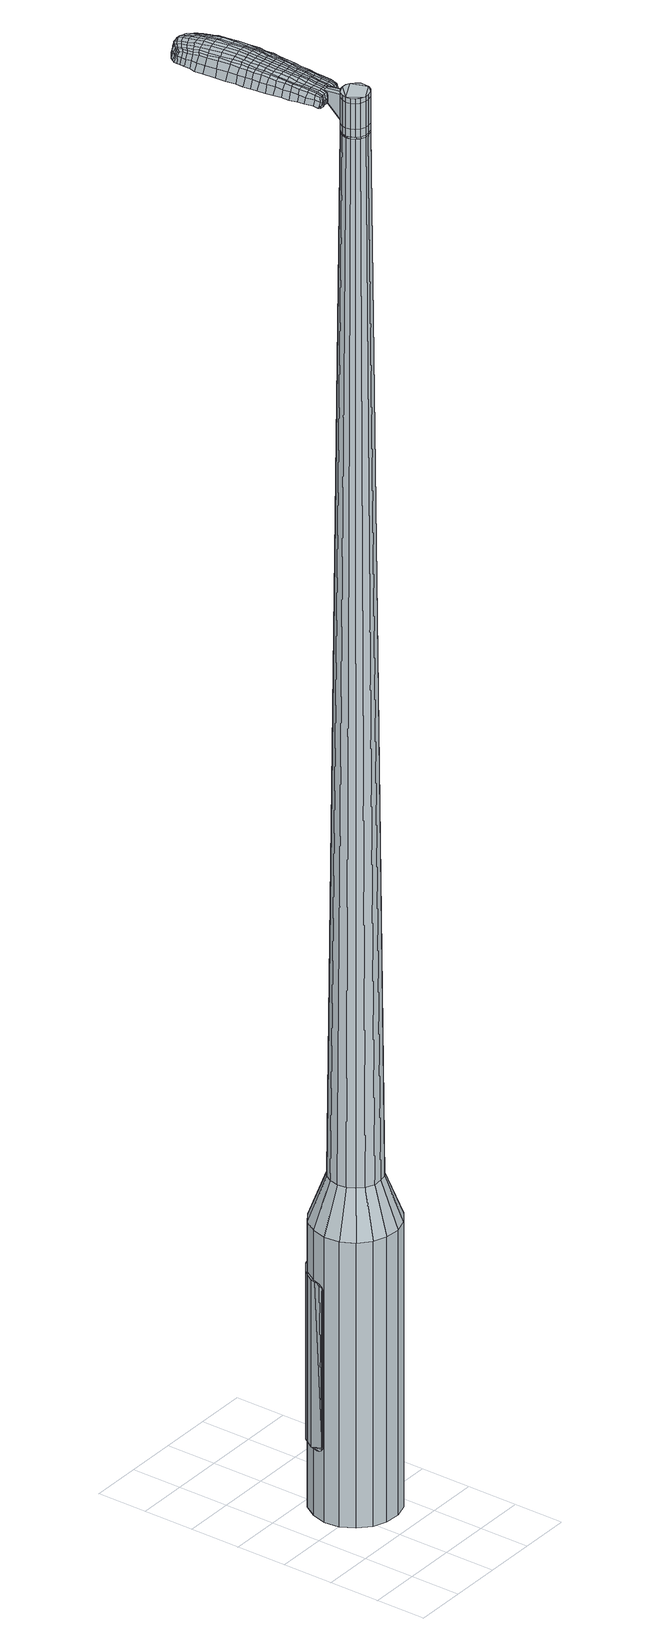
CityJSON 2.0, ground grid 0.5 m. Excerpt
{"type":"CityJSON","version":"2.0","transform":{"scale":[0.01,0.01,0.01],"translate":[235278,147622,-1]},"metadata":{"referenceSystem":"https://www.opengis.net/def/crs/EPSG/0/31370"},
"CityObjects":{
"object1":{"type":"GenericCityObject","attributes":{"cluster":299,"mean_distance_to_centroid":0.289,"new_centroid_x":235278.73,"new_centroid_y":147623.11,"mean_distance_to_camera":7.42,"H1":9.33,"H2":8.77,"Z_final":113.64,"cluster2":-1,"proj_x":235284.27,"proj_y":147622.4,"id_line":52505,"bearing_l":187.3,"distance":5.59,"orientation":"right","G_obj":97.3},"geometry":[{"type":"MultiSurface","lod":"2","boundaries":[[[0,1,2,3]],[[1,4,5,2]],[[4,6,7,5]],[[6,8,9,7]],[[8,10,11,9]],[[10,12,13,11]],[[12,14,15,13]],[[14,16,17,15]],[[16,18,19,17]],[[18,20,21,19]],[[20,22,23,21]],[[22,24,25,23]],[[24,26,27,25]],[[26,28,29,27]],[[28,30,31,29]],[[30,32,33,31]],[[32,34,35,33]],[[34,0,3,35]],[[36,37,38,39]],[[38,40,41,42]],[[41,43,42]],[[42,44,45,46]],[[45,47,46]],[[46,48,49,50]],[[49,51,50]],[[42,46,50,38]],[[50,52,39,38]],[[53,36,39]],[[2,5,7,35]],[[7,9,11,15]],[[11,13,15]],[[15,17,19,23]],[[19,21,23]],[[23,25,27,31]],[[27,29,31]],[[15,23,31,7]],[[31,33,35,7]],[[3,2,35]],[[1,0,54,55]],[[0,34,56,54]],[[34,32,57,56]],[[32,30,58,57]],[[30,28,59,58]],[[28,26,60,59]],[[26,24,61,60]],[[24,22,62,61]],[[22,20,63,62]],[[20,18,64,63]],[[18,16,65,64]],[[16,14,66,65]],[[14,12,67,66]],[[12,10,68,67]],[[10,8,69,68]],[[8,6,70,69]],[[6,4,71,70]],[[4,1,55,71]],[[55,54,72,73]],[[54,56,74,72]],[[56,57,75,74]],[[57,58,76,75]],[[58,59,77,76]],[[59,60,78,77]],[[60,61,79,78]],[[61,62,80,79]],[[62,63,81,80]],[[63,64,82,81]],[[64,65,83,82]],[[65,66,84,83]],[[66,67,85,84]],[[67,68,86,85]],[[68,69,87,86]],[[69,70,88,87]],[[70,71,89,88]],[[71,55,73,89]],[[72,90,91,92]],[[93,94,90,72]],[[75,95,94,93]],[[96,97,95,75]],[[98,99,97,96]],[[78,100,99,98]],[[101,102,100,78]],[[103,104,102,101]],[[81,105,104,103]],[[82,106,105,81]],[[83,107,106,82]],[[108,109,107,83]],[[85,110,109,108]],[[86,111,110,85]],[[112,113,111,86]],[[88,114,113,112]],[[89,115,114,88]],[[92,91,115,89]],[[116,117,118,119]],[[120,116,119,121]],[[122,120,121,123]],[[124,122,123,125]],[[126,124,125,127]],[[128,126,127,129]],[[130,128,129,131]],[[132,130,131,133]],[[134,132,133,135]],[[136,134,135,137]],[[138,136,137,139]],[[140,138,139,141]],[[142,140,141,143]],[[144,142,143,145]],[[146,144,145,147]],[[148,146,147,149]],[[73,72,92]],[[74,93,72]],[[74,75,93]],[[76,96,75]],[[76,77,98,96]],[[77,78,98]],[[79,101,78]],[[79,80,103,101]],[[80,81,103]],[[84,108,83]],[[84,85,108]],[[87,112,86]],[[87,88,112]],[[73,92,89]],[[150,91,90]],[[150,115,91]],[[151,113,114]],[[151,111,113]],[[152,109,110]],[[152,107,109]],[[153,104,105]],[[153,154,102,104]],[[154,100,102]],[[155,99,100]],[[155,156,97,99]],[[156,95,97]],[[157,94,95]],[[157,90,94]],[[39,52,148,158]],[[150,90,159,149]],[[53,39,158,117]],[[90,157,118,159]],[[36,53,117,116]],[[157,95,119,118]],[[37,36,116,120]],[[95,156,121,119]],[[38,37,120,122]],[[156,155,123,121]],[[40,38,122,124]],[[155,100,125,123]],[[41,40,124,126]],[[100,154,127,125]],[[43,41,126,128]],[[154,153,129,127]],[[42,43,128,130]],[[153,105,131,129]],[[44,42,130,132]],[[105,106,133,131]],[[45,44,132,134]],[[106,107,135,133]],[[47,45,134,136]],[[107,152,137,135]],[[46,47,136,138]],[[152,110,139,137]],[[48,46,138,140]],[[110,111,141,139]],[[49,48,140,142]],[[111,151,143,141]],[[51,49,142,144]],[[151,114,145,143]],[[50,51,144,146]],[[114,115,147,145]],[[52,50,146,148]],[[115,150,149,147]],[[148,149,160,161]],[[149,159,162,160]],[[159,118,163,162]],[[118,117,164,163]],[[117,158,165,164]],[[158,148,161,165]],[[166,167,168,169]],[[170,166,169,171]],[[166,170,172,173]],[[167,166,173,174]],[[175,176,177,178]],[[179,175,178,180]],[[175,179,181,182]],[[176,175,182,183]],[[184,185,186,187]],[[188,184,187,189]],[[184,188,190,191]],[[185,184,191,192]],[[193,194,195,196]],[[197,193,196,198]],[[193,197,199,200]],[[194,193,200,201]],[[202,203,204,205]],[[206,202,205,207]],[[202,206,208,209]],[[203,202,209,210]],[[211,212,213,214]],[[215,211,214,216]],[[211,215,217,218]],[[212,211,218,219]],[[220,221,222,223]],[[212,220,223,213]],[[220,212,219,224]],[[221,220,224,225]],[[226,227,228,229]],[[221,226,229,222]],[[226,221,225,230]],[[227,226,230,231]],[[232,170,171,233]],[[227,232,233,228]],[[232,227,231,234]],[[170,232,234,172]],[[235,236,237,238]],[[239,235,238,240]],[[235,239,241,242]],[[236,235,242,243]],[[244,245,246,247]],[[236,244,247,237]],[[244,236,243,248]],[[245,244,248,249]],[[250,251,252,253]],[[245,250,253,246]],[[250,245,249,254]],[[251,250,254,255]],[[256,257,258,259]],[[251,256,259,252]],[[256,251,255,260]],[[257,256,260,261]],[[262,167,174,263]],[[257,262,263,258]],[[262,257,261,264]],[[167,262,264,168]],[[265,266,267,268]],[[269,265,268,270]],[[265,269,271,272]],[[266,265,272,273]],[[274,275,276,277]],[[266,274,277,267]],[[274,266,273,278]],[[275,274,278,279]],[[280,281,282,283]],[[275,280,283,276]],[[280,275,279,284]],[[281,280,284,285]],[[286,179,180,287]],[[281,286,287,282]],[[286,281,285,288]],[[179,286,288,181]],[[289,290,291,292]],[[293,289,292,294]],[[289,293,295,296]],[[290,289,296,297]],[[298,299,300,301]],[[290,298,301,291]],[[298,290,297,302]],[[299,298,302,303]],[[304,305,306,307]],[[299,304,307,300]],[[304,299,303,308]],[[305,304,308,309]],[[310,311,312,313]],[[305,310,313,306]],[[310,305,309,314]],[[311,310,314,315]],[[316,176,183,317]],[[311,316,317,312]],[[316,311,315,318]],[[176,316,318,177]],[[319,205,204,320]],[[321,319,320,322]],[[319,321,323,324]],[[205,319,324,207]],[[325,321,322,326]],[[327,325,326,328]],[[325,327,329,330]],[[321,325,330,323]],[[331,327,328,332]],[[333,331,332,334]],[[331,333,335,336]],[[327,331,336,329]],[[337,333,334,338]],[[339,337,338,340]],[[337,339,341,342]],[[333,337,342,335]],[[343,339,340,344]],[[194,343,344,195]],[[343,194,201,345]],[[339,343,345,341]],[[346,347,192,191]],[[348,346,191,190]],[[346,348,349,350]],[[347,346,350,351]],[[352,353,351,350]],[[354,352,350,349]],[[352,354,355,356]],[[353,352,356,357]],[[358,359,357,356]],[[360,358,356,355]],[[358,360,361,362]],[[359,358,362,363]],[[364,365,363,362]],[[366,364,362,361]],[[364,366,199,197]],[[365,364,197,198]],[[367,368,369,370]],[[269,367,370,271]],[[367,269,270,371]],[[368,367,371,372]],[[373,188,189,374]],[[368,373,374,369]],[[373,368,372,375]],[[188,373,375,190]],[[376,377,378,379]],[[215,376,379,217]],[[376,215,216,380]],[[377,376,380,381]],[[382,383,384,385]],[[377,382,385,378]],[[382,377,381,386]],[[383,382,386,387]],[[388,185,192,389]],[[383,388,389,384]],[[388,383,387,390]],[[185,388,390,186]],[[391,392,393,394]],[[173,391,394,174]],[[391,173,172,395]],[[392,391,395,396]],[[397,398,399,400]],[[392,397,400,393]],[[397,392,396,401]],[[398,397,401,402]],[[403,196,195,404]],[[398,403,404,399]],[[403,398,402,405]],[[196,403,405,198]],[[406,407,408,409]],[[178,406,409,180]],[[406,178,177,410]],[[407,406,410,411]],[[412,200,199,413]],[[407,412,413,408]],[[412,407,411,414]],[[200,412,414,201]],[[415,416,417,418]],[[293,415,418,295]],[[415,293,294,419]],[[416,415,419,420]],[[421,206,207,422]],[[416,421,422,417]],[[421,416,420,423]],[[206,421,423,208]],[[424,425,426,427]],[[239,424,427,241]],[[424,239,240,428]],[[425,424,428,429]],[[430,431,432,433]],[[425,430,433,426]],[[430,425,429,434]],[[431,430,434,435]],[[436,203,210,437]],[[431,436,437,432]],[[436,431,435,438]],[[203,436,438,204]],[[439,440,429,428]],[[238,439,428,240]],[[439,238,237,441]],[[440,439,441,442]],[[443,444,435,434]],[[440,443,434,429]],[[443,440,442,445]],[[444,443,445,446]],[[447,320,204,438]],[[444,447,438,435]],[[447,444,446,448]],[[320,447,448,322]],[[449,450,451,452]],[[296,449,452,297]],[[449,296,295,418]],[[450,449,418,417]],[[453,324,323,454]],[[450,453,454,451]],[[453,450,417,422]],[[324,453,422,207]],[[455,456,442,441]],[[247,455,441,237]],[[455,247,246,457]],[[456,455,457,458]],[[459,460,446,445]],[[456,459,445,442]],[[459,456,458,461]],[[460,459,461,462]],[[463,326,322,448]],[[460,463,448,446]],[[463,460,462,464]],[[326,463,464,328]],[[465,466,467,468]],[[302,465,468,303]],[[465,302,297,452]],[[466,465,452,451]],[[469,330,329,470]],[[466,469,470,467]],[[469,466,451,454]],[[330,469,454,323]],[[471,472,458,457]],[[253,471,457,246]],[[471,253,252,473]],[[472,471,473,474]],[[475,476,462,461]],[[472,475,461,458]],[[475,472,474,477]],[[476,475,477,478]],[[479,332,328,464]],[[476,479,464,462]],[[479,476,478,480]],[[332,479,480,334]],[[481,482,483,484]],[[308,481,484,309]],[[481,308,303,468]],[[482,481,468,467]],[[485,336,335,486]],[[482,485,486,483]],[[485,482,467,470]],[[336,485,470,329]],[[487,488,474,473]],[[259,487,473,252]],[[487,259,258,489]],[[488,487,489,490]],[[491,492,478,477]],[[488,491,477,474]],[[491,488,490,493]],[[492,491,493,494]],[[495,338,334,480]],[[492,495,480,478]],[[495,492,494,496]],[[338,495,496,340]],[[497,498,499,500]],[[314,497,500,315]],[[497,314,309,484]],[[498,497,484,483]],[[501,342,341,502]],[[498,501,502,499]],[[501,498,483,486]],[[342,501,486,335]],[[503,504,490,489]],[[263,503,489,258]],[[503,263,174,394]],[[504,503,394,393]],[[505,506,494,493]],[[504,505,493,490]],[[505,504,393,400]],[[506,505,400,399]],[[507,344,340,496]],[[506,507,496,494]],[[507,506,399,404]],[[344,507,404,195]],[[508,509,411,410]],[[318,508,410,177]],[[508,318,315,500]],[[509,508,500,499]],[[510,345,201,414]],[[509,510,414,411]],[[510,509,499,502]],[[345,510,502,341]],[[511,512,372,371]],[[268,511,371,270]],[[511,268,267,513]],[[512,511,513,514]],[[515,348,190,375]],[[512,515,375,372]],[[515,512,514,516]],[[348,515,516,349]],[[517,518,519,520]],[[218,517,520,219]],[[517,218,217,379]],[[518,517,379,378]],[[521,522,523,524]],[[518,521,524,519]],[[521,518,378,385]],[[522,521,385,384]],[[525,347,351,526]],[[522,525,526,523]],[[525,522,384,389]],[[347,525,389,192]],[[527,528,514,513]],[[277,527,513,267]],[[527,277,276,529]],[[528,527,529,530]],[[531,354,349,516]],[[528,531,516,514]],[[531,528,530,532]],[[354,531,532,355]],[[533,534,535,536]],[[224,533,536,225]],[[533,224,219,520]],[[534,533,520,519]],[[537,538,539,540]],[[534,537,540,535]],[[537,534,519,524]],[[538,537,524,523]],[[541,353,357,542]],[[538,541,542,539]],[[541,538,523,526]],[[353,541,526,351]],[[543,544,530,529]],[[283,543,529,276]],[[543,283,282,545]],[[544,543,545,546]],[[547,360,355,532]],[[544,547,532,530]],[[547,544,546,548]],[[360,547,548,361]],[[549,550,551,552]],[[230,549,552,231]],[[549,230,225,536]],[[550,549,536,535]],[[553,554,555,556]],[[550,553,556,551]],[[553,550,535,540]],[[554,553,540,539]],[[557,359,363,558]],[[554,557,558,555]],[[557,554,539,542]],[[359,557,542,357]],[[559,560,546,545]],[[287,559,545,282]],[[559,287,180,409]],[[560,559,409,408]],[[561,366,361,548]],[[560,561,548,546]],[[561,560,408,413]],[[366,561,413,199]],[[562,563,396,395]],[[234,562,395,172]],[[562,234,231,552]],[[563,562,552,551]],[[564,565,402,401]],[[563,564,401,396]],[[564,563,551,556]],[[565,564,556,555]],[[566,365,198,405]],[[565,566,405,402]],[[566,565,555,558]],[[365,566,558,363]],[[567,568,569,570]],[[570,569,571,572]],[[573,571,569,574]],[[574,569,568,575]],[[576,577,578,579]],[[579,578,580,581]],[[582,580,578,583]],[[583,578,577,584]],[[585,586,587,588]],[[588,587,589,590]],[[591,589,587,592]],[[592,587,586,593]],[[594,595,596,597]],[[597,596,598,599]],[[600,598,596,601]],[[601,596,595,602]],[[603,604,605,606]],[[606,605,607,608]],[[609,607,605,610]],[[610,605,604,611]],[[612,613,614,615]],[[615,614,616,617]],[[618,616,614,619]],[[619,614,613,620]],[[621,622,623,624]],[[624,623,613,612]],[[620,613,623,625]],[[625,623,622,626]],[[627,628,629,630]],[[630,629,622,621]],[[626,622,629,631]],[[631,629,628,632]],[[572,571,633,634]],[[634,633,628,627]],[[632,628,633,635]],[[635,633,571,573]],[[636,637,638,639]],[[639,638,640,641]],[[642,640,638,643]],[[643,638,637,644]],[[645,646,647,648]],[[648,647,637,636]],[[644,637,647,649]],[[649,647,646,650]],[[651,652,653,654]],[[654,653,646,645]],[[650,646,653,655]],[[655,653,652,656]],[[657,658,659,660]],[[660,659,652,651]],[[656,652,659,661]],[[661,659,658,662]],[[575,568,663,664]],[[664,663,658,657]],[[662,658,663,665]],[[665,663,568,567]],[[666,667,668,669]],[[669,668,670,671]],[[672,670,668,673]],[[673,668,667,674]],[[675,676,677,678]],[[678,677,667,666]],[[674,667,677,679]],[[679,677,676,680]],[[681,682,683,684]],[[684,683,676,675]],[[680,676,683,685]],[[685,683,682,686]],[[581,580,687,688]],[[688,687,682,681]],[[686,682,687,689]],[[689,687,580,582]],[[690,691,692,693]],[[693,692,694,695]],[[696,694,692,697]],[[697,692,691,698]],[[699,700,701,702]],[[702,701,691,690]],[[698,691,701,703]],[[703,701,700,704]],[[705,706,707,708]],[[708,707,700,699]],[[704,700,707,709]],[[709,707,706,710]],[[711,712,713,714]],[[714,713,706,705]],[[710,706,713,715]],[[715,713,712,716]],[[584,577,717,718]],[[718,717,712,711]],[[716,712,717,719]],[[719,717,577,576]],[[603,606,720,721]],[[721,720,722,723]],[[724,722,720,725]],[[725,720,606,608]],[[723,722,726,727]],[[727,726,728,729]],[[730,728,726,731]],[[731,726,722,724]],[[729,728,732,733]],[[733,732,734,735]],[[736,734,732,737]],[[737,732,728,730]],[[735,734,738,739]],[[739,738,740,741]],[[742,740,738,743]],[[743,738,734,736]],[[741,740,744,745]],[[745,744,595,594]],[[602,595,744,746]],[[746,744,740,742]],[[593,747,748,592]],[[592,748,749,591]],[[750,749,748,751]],[[751,748,747,752]],[[752,753,754,751]],[[751,754,755,750]],[[756,755,754,757]],[[757,754,753,758]],[[758,759,760,757]],[[757,760,761,756]],[[762,761,760,763]],[[763,760,759,764]],[[764,765,766,763]],[[763,766,767,762]],[[600,767,766,598]],[[598,766,765,599]],[[768,769,770,771]],[[771,770,670,672]],[[671,670,770,772]],[[772,770,769,773]],[[590,589,774,775]],[[775,774,769,768]],[[773,769,774,776]],[[776,774,589,591]],[[777,778,779,780]],[[780,779,616,618]],[[617,616,779,781]],[[781,779,778,782]],[[783,784,785,786]],[[786,785,778,777]],[[782,778,785,787]],[[787,785,784,788]],[[593,586,789,790]],[[790,789,784,783]],[[788,784,789,791]],[[791,789,586,585]],[[792,793,794,795]],[[795,794,574,575]],[[573,574,794,796]],[[796,794,793,797]],[[798,799,800,801]],[[801,800,793,792]],[[797,793,800,802]],[[802,800,799,803]],[[594,597,804,805]],[[805,804,799,798]],[[803,799,804,806]],[[806,804,597,599]],[[807,808,809,810]],[[810,809,579,581]],[[576,579,809,811]],[[811,809,808,812]],[[600,601,813,814]],[[814,813,808,807]],[[812,808,813,815]],[[815,813,601,602]],[[816,817,818,819]],[[819,818,694,696]],[[695,694,818,820]],[[820,818,817,821]],[[608,607,822,823]],[[823,822,817,816]],[[821,817,822,824]],[[824,822,607,609]],[[825,826,827,828]],[[828,827,640,642]],[[641,640,827,829]],[[829,827,826,830]],[[831,832,833,834]],[[834,833,826,825]],[[830,826,833,835]],[[835,833,832,836]],[[611,604,837,838]],[[838,837,832,831]],[[836,832,837,839]],[[839,837,604,603]],[[830,840,841,829]],[[829,841,639,641]],[[636,639,841,842]],[[842,841,840,843]],[[836,844,845,835]],[[835,845,840,830]],[[843,840,845,846]],[[846,845,844,847]],[[603,721,848,839]],[[839,848,844,836]],[[847,844,848,849]],[[849,848,721,723]],[[850,851,852,853]],[[853,852,697,698]],[[696,697,852,819]],[[819,852,851,816]],[[724,725,854,855]],[[855,854,851,850]],[[816,851,854,823]],[[823,854,725,608]],[[843,856,857,842]],[[842,857,648,636]],[[645,648,857,858]],[[858,857,856,859]],[[847,860,861,846]],[[846,861,856,843]],[[859,856,861,862]],[[862,861,860,863]],[[723,727,864,849]],[[849,864,860,847]],[[863,860,864,865]],[[865,864,727,729]],[[866,867,868,869]],[[869,868,703,704]],[[698,703,868,853]],[[853,868,867,850]],[[730,731,870,871]],[[871,870,867,866]],[[850,867,870,855]],[[855,870,731,724]],[[859,872,873,858]],[[858,873,654,645]],[[651,654,873,874]],[[874,873,872,875]],[[863,876,877,862]],[[862,877,872,859]],[[875,872,877,878]],[[878,877,876,879]],[[729,733,880,865]],[[865,880,876,863]],[[879,876,880,881]],[[881,880,733,735]],[[882,883,884,885]],[[885,884,709,710]],[[704,709,884,869]],[[869,884,883,866]],[[736,737,886,887]],[[887,886,883,882]],[[866,883,886,871]],[[871,886,737,730]],[[875,888,889,874]],[[874,889,660,651]],[[657,660,889,890]],[[890,889,888,891]],[[879,892,893,878]],[[878,893,888,875]],[[891,888,893,894]],[[894,893,892,895]],[[735,739,896,881]],[[881,896,892,879]],[[895,892,896,897]],[[897,896,739,741]],[[898,899,900,901]],[[901,900,715,716]],[[710,715,900,885]],[[885,900,899,882]],[[742,743,902,903]],[[903,902,899,898]],[[882,899,902,887]],[[887,902,743,736]],[[891,904,905,890]],[[890,905,664,657]],[[575,664,905,795]],[[795,905,904,792]],[[895,906,907,894]],[[894,907,904,891]],[[792,904,907,801]],[[801,907,906,798]],[[741,745,908,897]],[[897,908,906,895]],[[798,906,908,805]],[[805,908,745,594]],[[812,909,910,811]],[[811,910,719,576]],[[716,719,910,901]],[[901,910,909,898]],[[602,746,911,815]],[[815,911,909,812]],[[898,909,911,903]],[[903,911,746,742]],[[773,912,913,772]],[[772,913,669,671]],[[666,669,913,914]],[[914,913,912,915]],[[591,749,916,776]],[[776,916,912,773]],[[915,912,916,917]],[[917,916,749,750]],[[918,919,920,921]],[[921,920,619,620]],[[618,619,920,780]],[[780,920,919,777]],[[922,923,924,925]],[[925,924,919,918]],[[777,919,924,786]],[[786,924,923,783]],[[752,747,926,927]],[[927,926,923,922]],[[783,923,926,790]],[[790,926,747,593]],[[915,928,929,914]],[[914,929,678,666]],[[675,678,929,930]],[[930,929,928,931]],[[750,755,932,917]],[[917,932,928,915]],[[931,928,932,933]],[[933,932,755,756]],[[934,935,936,937]],[[937,936,625,626]],[[620,625,936,921]],[[921,936,935,918]],[[938,939,940,941]],[[941,940,935,934]],[[918,935,940,925]],[[925,940,939,922]],[[758,753,942,943]],[[943,942,939,938]],[[922,939,942,927]],[[927,942,753,752]],[[931,944,945,930]],[[930,945,684,675]],[[681,684,945,946]],[[946,945,944,947]],[[756,761,948,933]],[[933,948,944,931]],[[947,944,948,949]],[[949,948,761,762]],[[950,951,952,953]],[[953,952,631,632]],[[626,631,952,937]],[[937,952,951,934]],[[954,955,956,957]],[[957,956,951,950]],[[934,951,956,941]],[[941,956,955,938]],[[764,759,958,959]],[[959,958,955,954]],[[938,955,958,943]],[[943,958,759,758]],[[947,960,961,946]],[[946,961,688,681]],[[581,688,961,810]],[[810,961,960,807]],[[762,767,962,949]],[[949,962,960,947]],[[807,960,962,814]],[[814,962,767,600]],[[797,963,964,796]],[[796,964,635,573]],[[632,635,964,953]],[[953,964,963,950]],[[803,965,966,802]],[[802,966,963,797]],[[950,963,966,957]],[[957,966,965,954]],[[599,765,967,806]],[[806,967,965,803]],[[954,965,967,959]],[[959,967,765,764]],[[567,570,169,168]],[[570,572,171,169]],[[582,583,182,181]],[[583,584,183,182]],[[585,588,187,186]],[[588,590,189,187]],[[609,610,209,208]],[[610,611,210,209]],[[612,615,214,213]],[[615,617,216,214]],[[621,624,223,222]],[[624,612,213,223]],[[627,630,229,228]],[[630,621,222,229]],[[572,634,233,171]],[[634,627,228,233]],[[642,643,242,241]],[[643,644,243,242]],[[644,649,248,243]],[[649,650,249,248]],[[650,655,254,249]],[[655,656,255,254]],[[656,661,260,255]],[[661,662,261,260]],[[662,665,264,261]],[[665,567,168,264]],[[672,673,272,271]],[[673,674,273,272]],[[674,679,278,273]],[[679,680,279,278]],[[680,685,284,279]],[[685,686,285,284]],[[686,689,288,285]],[[689,582,181,288]],[[690,693,292,291]],[[693,695,294,292]],[[699,702,301,300]],[[702,690,291,301]],[[705,708,307,306]],[[708,699,300,307]],[[711,714,313,312]],[[714,705,306,313]],[[584,718,317,183]],[[718,711,312,317]],[[768,771,370,369]],[[771,672,271,370]],[[590,775,374,189]],[[775,768,369,374]],[[617,781,380,216]],[[781,782,381,380]],[[782,787,386,381]],[[787,788,387,386]],[[788,791,390,387]],[[791,585,186,390]],[[695,820,419,294]],[[820,821,420,419]],[[821,824,423,420]],[[824,609,208,423]],[[825,828,427,426]],[[828,642,241,427]],[[831,834,433,432]],[[834,825,426,433]],[[611,838,437,210]],[[838,831,432,437]],[[968,969,970,971]],[[972,973,971,970]],[[974,975,976,977]],[[978,979,980,981]],[[969,982,983,970]],[[984,972,970,983]],[[985,974,977,986]],[[987,988,979,978]],[[982,989,990,983]],[[990,991,984,983]],[[992,985,986,993]],[[994,988,987,995]],[[989,996,997,990]],[[997,998,991,990]],[[999,992,993,1000]],[[1001,994,995,1002]],[[1003,1004,1005,1006]],[[1007,1008,1004,1003]],[[1007,1009,1010,1008]],[[1009,1011,1012,1010]],[[1013,1014,1015,1016]],[[1017,1018,1014,1013]],[[1019,1020,1018,1017]],[[1021,1022,1020,1019]],[[1016,1005,1004,1013]],[[1013,1004,1008,1017]],[[1008,1010,1019,1017]],[[1010,1012,1021,1019]],[[977,976,973,972]],[[986,977,972,984]],[[991,993,986,984]],[[998,1000,993,991]],[[978,981,975,974]],[[987,978,974,985]],[[995,987,985,992]],[[1002,995,992,999]],[[979,1003,1006,980]],[[988,1007,1003,979]],[[1009,1007,988,994]],[[1011,1009,994,1001]],[[1023,1024,1025,1026]],[[1025,1027,1028,1029]],[[1025,1029,1030,1031]],[[1025,1031,1026]],[[1032,1023,1026,1033]],[[1034,1033,1026,1035]],[[1036,1035,1026]],[[1037,1025,1024,1038]],[[1039,1037,1038,1040]],[[1041,1039,1040,1042]],[[1043,1041,1042,1044]],[[1045,1043,1044,1046]],[[1046,1047,1048,1049]],[[1046,1049,1050,1051]],[[1046,1051,1052,1053]],[[1052,1054,1055,1056]],[[1052,1056,1057,1058]],[[1052,1058,1053]],[[1046,1053,1045]],[[1059,1060,1024,1023]],[[1061,1062,1027,1025]],[[1063,1064,1036,1026]],[[1060,1065,1038,1024]],[[1066,1061,1025,1037]],[[1065,1067,1040,1038]],[[1068,1066,1037,1039]],[[1067,1069,1042,1040]],[[1070,1068,1039,1041]],[[1069,1071,1044,1042]],[[1072,1070,1041,1043]],[[1071,1073,1046,1044]],[[1074,1072,1043,1045]],[[1073,1075,1047,1046]],[[1076,1077,1054,1052]],[[1078,1074,1045,1053]],[[1048,1047,1075,1079]],[[1049,1048,1079,1080]],[[1050,1049,1080,1081]],[[1051,1050,1081,1082]],[[1052,1051,1082,1076]],[[1083,1059,1023,1032]],[[1084,1083,1032,1033]],[[1085,1084,1033,1034]],[[1086,1085,1034,1035]],[[1064,1086,1035,1036]],[[1028,1027,1062,1087]],[[1055,1054,1077,1088]],[[1029,1028,1087,1089]],[[1030,1029,1089,1090]],[[1031,1030,1090,1091]],[[1026,1031,1091,1063]],[[1056,1055,1088,1092]],[[1057,1056,1092,1093]],[[1058,1057,1093,1094]],[[1053,1058,1094,1078]]]}]}
},
"vertices":[
[65,155,384],[80,154,384],[80,154,96],[65,155,96],[94,148,384],[94,148,96],[104,139,384],[104,139,96],[111,125,384],[111,125,96],[113,111,384],[113,111,96],[110,97,384],[110,97,96],[102,84,384],[102,84,96],[90,75,384],[90,75,96],[76,71,384],[76,71,96],[61,72,384],[61,72,96],[48,77,384],[48,77,96],[37,87,384],[37,87,96],[30,100,384],[30,100,96],[28,115,384],[28,115,96],[32,129,384],[32,129,96],[40,142,384],[40,142,96],[51,150,384],[51,150,96],[61,122,1524],[58,118,1524],[57,113,1524],[69,126,1524],[58,109,1524],[60,105,1524],[68,100,1524],[63,102,1524],[72,100,1524],[77,101,1524],[83,108,1524],[81,104,1524],[84,112,1524],[84,117,1524],[78,124,1524],[81,121,1524],[74,126,1524],[65,125,1524],[68,138,429],[76,137,429],[59,135,429],[52,130,429],[48,123,429],[46,114,429],[47,105,429],[51,98,429],[57,92,429],[65,88,429],[74,88,429],[82,90,429],[89,96,429],[94,103,429],[96,112,429],[95,120,429],[91,128,429],[84,134,429],[69,126,1483],[74,126,1483],[65,125,1483],[61,122,1483],[58,118,1483],[57,113,1483],[58,109,1483],[60,105,1483],[63,102,1483],[68,100,1483],[72,100,1483],[77,101,1483],[81,104,1483],[83,108,1483],[84,112,1483],[84,117,1483],[81,121,1483],[78,124,1483],[69,126,1485],[74,125,1485],[74,125,1483],[65,124,1483],[65,124,1485],[61,122,1485],[59,118,1483],[59,118,1485],[58,113,1483],[58,113,1485],[58,109,1485],[61,105,1483],[61,105,1485],[64,102,1483],[64,102,1485],[68,100,1485],[72,100,1485],[77,101,1485],[80,104,1483],[80,104,1485],[83,108,1485],[84,112,1485],[83,117,1483],[83,117,1485],[81,121,1485],[78,124,1485],[61,122,1519],[65,125,1519],[65,125,1493],[61,122,1493],[58,118,1519],[58,118,1493],[57,113,1519],[57,113,1493],[58,109,1519],[58,109,1493],[60,105,1519],[60,105,1493],[63,102,1519],[63,102,1493],[68,100,1519],[68,100,1493],[72,100,1519],[72,100,1493],[77,101,1519],[77,101,1493],[81,104,1519],[81,104,1493],[83,108,1519],[83,108,1493],[84,112,1519],[84,112,1493],[84,117,1519],[84,117,1493],[81,121,1519],[81,121,1493],[78,124,1519],[78,124,1493],[74,126,1519],[74,126,1493],[74,126,1485],[84,117,1485],[81,104,1485],[63,102,1485],[60,105,1485],[57,113,1485],[58,118,1485],[65,125,1485],[69,126,1519],[69,126,1493],[70,145,1513],[70,145,1518],[67,145,1513],[63,144,1513],[63,144,1518],[67,145,1518],[77,221,1519],[77,214,1518],[79,215,1509],[78,222,1510],[76,229,1519],[77,231,1510],[74,228,1526],[75,220,1525],[76,212,1525],[38,216,1519],[40,209,1518],[41,208,1525],[40,215,1525],[37,225,1519],[39,224,1526],[35,226,1510],[37,217,1510],[38,210,1509],[46,291,1519],[50,291,1519],[50,292,1513],[46,292,1513],[43,289,1519],[42,290,1513],[43,288,1524],[47,289,1524],[50,290,1524],[56,218,1530],[57,210,1529],[60,211,1529],[59,218,1530],[55,227,1531],[58,227,1531],[51,226,1530],[52,217,1530],[53,210,1529],[66,138,1512],[69,138,1512],[69,139,1517],[66,139,1517],[63,137,1512],[63,138,1517],[63,138,1506],[66,138,1506],[69,139,1506],[68,279,1519],[69,276,1519],[70,277,1512],[69,280,1512],[67,282,1518],[68,283,1512],[66,281,1522],[67,279,1523],[67,276,1524],[70,271,1519],[71,266,1519],[72,267,1512],[71,273,1512],[68,271,1524],[70,265,1525],[72,260,1519],[73,252,1519],[74,254,1511],[73,261,1511],[71,259,1526],[72,251,1526],[74,241,1519],[76,242,1510],[73,240,1526],[82,147,1513],[81,155,1513],[80,154,1518],[81,146,1517],[82,141,1512],[81,142,1516],[83,142,1506],[83,148,1507],[82,156,1507],[81,162,1514],[80,170,1515],[79,169,1520],[80,161,1519],[82,163,1507],[82,171,1507],[80,177,1515],[79,184,1516],[78,183,1522],[79,176,1521],[81,178,1508],[81,186,1508],[79,192,1517],[78,199,1517],[77,198,1524],[78,191,1523],[80,193,1508],[80,201,1509],[78,206,1518],[76,205,1524],[79,208,1509],[32,276,1519],[32,272,1519],[34,272,1524],[33,275,1523],[33,278,1518],[33,277,1522],[31,279,1512],[31,276,1512],[31,273,1512],[32,267,1519],[33,262,1519],[34,261,1525],[34,267,1524],[31,268,1512],[31,262,1512],[33,256,1519],[34,248,1519],[35,247,1526],[35,255,1526],[31,257,1511],[32,249,1511],[35,236,1519],[37,236,1526],[34,237,1510],[52,143,1513],[50,151,1513],[49,152,1507],[51,144,1507],[53,138,1512],[52,139,1506],[54,139,1516],[53,143,1517],[52,150,1518],[49,158,1514],[48,166,1515],[46,166,1507],[48,159,1507],[50,158,1519],[49,165,1520],[46,173,1515],[45,180,1516],[43,181,1508],[45,174,1508],[48,172,1521],[46,180,1522],[43,188,1517],[42,195,1517],[40,196,1509],[42,189,1508],[45,187,1523],[44,194,1524],[41,202,1518],[39,203,1509],[42,201,1524],[66,144,1519],[68,144,1519],[65,151,1520],[67,152,1520],[62,151,1520],[63,144,1519],[64,159,1522],[66,159,1522],[63,166,1523],[65,167,1523],[60,166,1523],[61,159,1521],[62,174,1524],[65,174,1524],[61,181,1525],[64,181,1525],[58,181,1525],[59,173,1524],[60,188,1526],[63,189,1526],[59,196,1527],[62,196,1527],[55,195,1527],[56,188,1526],[58,203,1528],[61,203,1528],[54,203,1528],[47,286,1527],[51,287,1527],[43,285,1526],[44,281,1527],[48,282,1528],[51,282,1528],[48,276,1529],[52,276,1529],[44,274,1528],[45,267,1530],[49,268,1530],[53,269,1530],[50,261,1531],[54,262,1531],[46,260,1530],[47,251,1531],[51,252,1531],[55,253,1531],[53,239,1531],[57,240,1531],[49,239,1531],[33,280,1518],[35,283,1519],[34,284,1513],[32,281,1513],[34,279,1523],[36,281,1523],[38,286,1519],[38,287,1513],[39,285,1524],[66,284,1518],[64,286,1518],[63,284,1523],[65,282,1523],[67,285,1513],[64,287,1513],[61,288,1519],[57,290,1519],[57,288,1524],[61,286,1523],[61,289,1513],[58,291,1513],[54,291,1519],[54,289,1524],[54,292,1513],[74,219,1528],[72,219,1528],[72,212,1528],[74,212,1527],[73,228,1528],[71,228,1529],[69,219,1529],[66,219,1530],[67,211,1529],[70,212,1528],[68,228,1529],[65,228,1530],[63,218,1530],[63,211,1529],[62,227,1531],[42,215,1528],[44,216,1529],[43,224,1529],[40,224,1528],[43,208,1527],[45,209,1528],[48,216,1529],[47,225,1530],[49,209,1528],[54,136,1512],[56,136,1512],[57,138,1517],[55,137,1517],[53,137,1506],[56,137,1506],[60,137,1512],[60,138,1517],[59,138,1506],[81,139,1512],[79,139,1512],[80,140,1506],[82,140,1506],[80,140,1517],[79,140,1517],[77,139,1512],[74,139,1512],[75,139,1506],[78,140,1506],[76,140,1517],[74,140,1517],[72,138,1512],[72,139,1506],[71,139,1517],[80,146,1519],[78,146,1519],[79,153,1520],[77,153,1520],[76,145,1519],[73,145,1519],[75,153,1520],[72,152,1520],[71,145,1519],[70,152,1520],[54,143,1519],[56,143,1519],[55,150,1520],[53,150,1520],[59,143,1519],[58,151,1520],[78,161,1521],[77,161,1521],[78,168,1522],[76,168,1522],[74,160,1521],[72,160,1521],[74,168,1522],[71,167,1523],[69,160,1522],[68,167,1523],[52,157,1521],[54,158,1521],[52,165,1522],[50,165,1522],[57,158,1521],[56,165,1522],[77,176,1523],[75,175,1523],[77,183,1524],[75,183,1524],[73,175,1523],[70,175,1524],[72,182,1525],[69,182,1525],[67,174,1524],[67,182,1525],[49,172,1523],[51,172,1523],[50,180,1524],[48,179,1524],[55,173,1524],[54,180,1525],[76,190,1525],[74,190,1525],[75,198,1526],[74,197,1526],[72,190,1526],[69,189,1526],[71,197,1527],[68,197,1527],[66,189,1526],[65,196,1527],[47,187,1525],[49,187,1525],[48,194,1526],[45,194,1526],[52,187,1526],[51,195,1527],[75,205,1527],[73,205,1527],[70,204,1527],[67,204,1528],[64,204,1528],[44,201,1527],[46,201,1527],[50,202,1528],[34,277,1525],[36,279,1525],[35,273,1526],[36,275,1526],[39,282,1526],[40,278,1527],[65,280,1525],[64,282,1525],[64,278,1526],[66,276,1525],[61,284,1525],[58,286,1526],[59,281,1527],[62,280,1526],[54,287,1526],[55,282,1527],[35,268,1526],[37,270,1527],[35,262,1527],[37,263,1528],[40,272,1528],[41,265,1529],[67,271,1526],[65,273,1527],[66,266,1528],[68,265,1527],[63,274,1527],[59,275,1528],[60,268,1529],[64,268,1528],[56,276,1528],[57,269,1530],[36,256,1528],[38,257,1529],[37,247,1528],[39,248,1529],[42,259,1529],[43,250,1530],[69,259,1528],[67,260,1528],[68,252,1529],[70,251,1528],[65,261,1529],[61,261,1530],[62,253,1530],[66,252,1530],[58,262,1530],[59,253,1531],[38,236,1529],[41,236,1529],[45,238,1530],[72,240,1528],[70,240,1529],[67,240,1530],[64,240,1530],[60,240,1531],[77,215,1509],[75,214,1518],[75,221,1518],[76,222,1509],[74,229,1519],[75,231,1510],[72,228,1525],[73,219,1525],[74,212,1525],[43,209,1525],[42,209,1518],[40,216,1518],[42,216,1525],[39,225,1519],[41,224,1525],[37,226,1510],[39,218,1509],[40,211,1509],[50,290,1513],[50,289,1519],[47,289,1519],[47,290,1513],[44,287,1519],[43,288,1513],[44,286,1524],[47,287,1524],[50,288,1524],[60,211,1528],[57,211,1528],[56,218,1529],[59,218,1529],[55,227,1529],[58,227,1529],[51,226,1529],[53,217,1529],[54,210,1528],[69,141,1516],[69,140,1512],[66,140,1512],[66,141,1516],[63,139,1512],[63,140,1516],[63,140,1506],[66,141,1506],[69,141,1506],[68,277,1512],[67,275,1519],[66,278,1518],[67,280,1512],[65,280,1518],[66,281,1512],[64,280,1522],[65,278,1523],[66,275,1523],[70,267,1512],[69,265,1519],[68,271,1519],[69,272,1512],[67,270,1524],[68,265,1525],[72,253,1511],[71,252,1519],[70,260,1519],[71,261,1511],[69,259,1525],[70,251,1526],[73,241,1519],[74,242,1510],[71,240,1526],[78,154,1518],[79,155,1513],[80,147,1513],[79,146,1517],[80,142,1512],[79,143,1515],[81,143,1506],[81,148,1506],[80,156,1507],[77,169,1520],[78,170,1514],[79,162,1514],[78,161,1519],[80,163,1507],[80,171,1507],[76,183,1522],[77,184,1516],[78,177,1515],[77,176,1521],[79,178,1508],[79,186,1508],[75,198,1523],[76,199,1517],[77,192,1516],[76,191,1522],[78,193,1508],[78,201,1508],[76,206,1517],[74,205,1524],[77,208,1509],[35,272,1523],[34,272,1519],[34,275,1518],[35,275,1523],[34,277,1518],[35,277,1522],[33,278,1512],[33,276,1512],[33,273,1512],[36,261,1525],[35,262,1519],[34,267,1519],[36,267,1524],[33,268,1512],[33,263,1512],[37,247,1526],[36,248,1519],[35,256,1519],[36,255,1525],[33,257,1511],[34,249,1511],[37,237,1519],[39,236,1526],[36,238,1510],[51,152,1507],[52,151,1513],[54,144,1513],[53,145,1506],[55,139,1512],[54,140,1506],[55,140,1515],[55,144,1517],[53,151,1518],[48,167,1507],[49,166,1514],[51,159,1514],[50,159,1507],[52,158,1519],[51,165,1520],[45,182,1508],[47,181,1516],[48,173,1515],[47,174,1508],[50,173,1521],[48,180,1522],[42,196,1508],[44,195,1517],[45,188,1516],[44,189,1508],[47,187,1522],[46,194,1523],[43,202,1517],[41,203,1509],[44,202,1524],[66,145,1518],[68,145,1518],[65,152,1519],[67,152,1519],[62,152,1519],[63,145,1518],[64,159,1520],[66,160,1520],[63,167,1521],[65,167,1521],[60,166,1521],[61,159,1520],[62,174,1523],[64,175,1523],[61,182,1524],[64,182,1524],[58,181,1524],[59,174,1523],[60,189,1525],[63,189,1525],[59,196,1526],[62,197,1526],[56,196,1526],[57,188,1525],[58,203,1527],[61,204,1527],[55,203,1527],[51,286,1526],[47,285,1526],[44,284,1525],[44,280,1526],[48,281,1526],[51,282,1526],[52,275,1528],[49,275,1528],[45,274,1527],[46,267,1528],[50,268,1529],[53,268,1529],[54,261,1530],[50,261,1530],[47,260,1529],[48,251,1530],[52,252,1530],[55,252,1530],[56,240,1530],[53,239,1530],[50,239,1530],[36,282,1513],[37,281,1518],[35,279,1518],[34,280,1512],[36,278,1523],[37,280,1523],[40,284,1519],[39,285,1513],[40,283,1523],[62,283,1523],[62,284,1518],[64,282,1518],[64,281,1523],[65,283,1512],[63,285,1512],[57,286,1523],[57,288,1519],[60,286,1519],[60,285,1523],[60,287,1513],[57,289,1513],[54,289,1519],[54,287,1524],[54,290,1513],[72,212,1527],[71,219,1527],[72,219,1527],[73,212,1526],[71,228,1527],[70,228,1528],[66,212,1528],[65,219,1528],[68,219,1528],[69,212,1527],[68,228,1528],[64,228,1529],[62,219,1529],[63,211,1528],[61,228,1529],[43,225,1528],[44,216,1527],[43,216,1527],[42,224,1527],[44,209,1526],[46,209,1527],[48,217,1528],[47,225,1528],[49,210,1527],[57,140,1516],[56,139,1512],[55,138,1512],[56,139,1516],[54,139,1506],[55,139,1506],[60,139,1512],[60,140,1516],[59,140,1506],[80,142,1506],[79,141,1512],[80,141,1512],[81,142,1506],[79,142,1516],[78,142,1516],[74,142,1506],[74,141,1512],[77,141,1512],[77,142,1506],[76,142,1516],[74,142,1516],[71,140,1512],[72,141,1506],[71,141,1516],[78,147,1518],[79,147,1518],[78,154,1519],[77,154,1519],[73,146,1518],[76,146,1518],[75,153,1519],[72,153,1519],[71,146,1518],[70,153,1519],[55,151,1519],[56,144,1518],[55,144,1518],[54,151,1519],[59,144,1518],[58,151,1519],[76,161,1520],[77,161,1520],[77,169,1521],[76,168,1521],[72,160,1520],[74,161,1520],[73,168,1521],[71,168,1521],[69,160,1520],[68,168,1521],[53,166,1521],[54,158,1520],[53,158,1520],[51,165,1521],[57,159,1520],[56,166,1521],[75,176,1522],[76,176,1522],[75,183,1523],[74,183,1523],[70,175,1522],[73,176,1522],[72,183,1523],[69,183,1524],[67,175,1523],[66,182,1524],[50,180,1523],[51,173,1522],[50,173,1522],[49,180,1523],[55,173,1522],[54,181,1523],[74,191,1524],[75,191,1524],[74,198,1525],[73,198,1525],[68,190,1525],[71,190,1524],[71,198,1525],[68,197,1526],[66,190,1525],[65,197,1526],[48,195,1525],[49,188,1524],[48,187,1524],[46,194,1525],[53,188,1524],[52,195,1525],[72,205,1526],[74,205,1526],[67,205,1527],[70,205,1526],[64,204,1527],[47,202,1526],[45,202,1526],[50,202,1526],[37,278,1524],[36,276,1524],[36,273,1525],[37,275,1525],[40,281,1525],[41,277,1525],[63,277,1525],[62,280,1524],[64,279,1524],[65,276,1525],[58,281,1526],[57,284,1525],[60,283,1524],[61,279,1525],[54,285,1525],[55,281,1526],[38,269,1526],[36,268,1526],[37,262,1526],[38,263,1527],[41,272,1526],[42,265,1527],[65,266,1527],[64,272,1526],[66,271,1526],[67,265,1526],[60,268,1528],[59,275,1527],[62,273,1526],[63,267,1527],[55,275,1527],[56,268,1528],[39,257,1527],[37,256,1527],[38,248,1527],[40,248,1528],[42,258,1528],[44,250,1529],[68,252,1528],[66,260,1527],[68,259,1527],[69,251,1527],[62,252,1529],[61,261,1529],[64,260,1528],[65,252,1528],[57,261,1529],[58,253,1530],[41,237,1528],[40,236,1528],[45,238,1529],[69,240,1528],[70,239,1528],[63,240,1529],[66,240,1529],[60,240,1530],[81,142,1508],[74,142,1508],[71,174,1509],[79,175,1509],[69,196,1510],[78,197,1510],[65,235,1512],[74,236,1512],[76,218,1511],[67,217,1511],[63,253,1513],[60,266,1514],[69,267,1514],[72,254,1513],[67,141,1508],[63,173,1509],[61,194,1510],[56,234,1512],[58,216,1511],[53,252,1513],[52,265,1514],[61,140,1508],[56,172,1509],[52,193,1510],[46,233,1512],[49,215,1511],[43,264,1514],[44,250,1513],[54,139,1508],[48,171,1509],[44,192,1510],[37,231,1512],[39,213,1511],[34,263,1514],[35,249,1513],[58,279,1514],[56,284,1514],[63,285,1514],[67,280,1514],[50,278,1514],[49,283,1514],[42,277,1514],[42,282,1514],[33,276,1514],[35,281,1514],[53,288,1515],[49,291,1515],[50,291,1515],[57,289,1515],[49,288,1515],[48,291,1515],[44,287,1515],[47,291,1515],[40,287,1515],[46,290,1515],[30,127,334],[31,131,334],[31,131,165],[27,117,171],[30,127,165],[29,123,165],[28,120,166],[28,118,167],[28,117,169],[29,123,334],[28,120,333],[28,118,332],[28,117,331],[27,117,328],[39,143,165],[39,143,334],[51,152,165],[51,152,334],[65,156,165],[65,156,334],[80,156,165],[80,156,334],[94,150,165],[94,150,334],[97,147,334],[100,145,334],[102,143,333],[104,141,332],[105,141,331],[105,140,328],[97,147,165],[105,140,171],[105,141,169],[104,141,167],[102,143,166],[100,145,165],[33,126,334],[34,130,334],[34,130,165],[33,126,165],[30,116,171],[30,116,328],[41,141,334],[41,141,165],[52,149,334],[52,149,165],[66,153,334],[66,153,165],[80,153,334],[80,153,165],[93,148,334],[93,148,165],[95,145,334],[103,138,328],[103,138,171],[95,145,165],[98,143,334],[100,141,333],[102,139,332],[103,139,331],[32,122,334],[31,120,333],[31,118,332],[30,117,331],[32,122,165],[103,139,169],[31,120,166],[31,118,167],[30,117,169],[102,139,167],[100,141,166],[98,143,165]
]}
